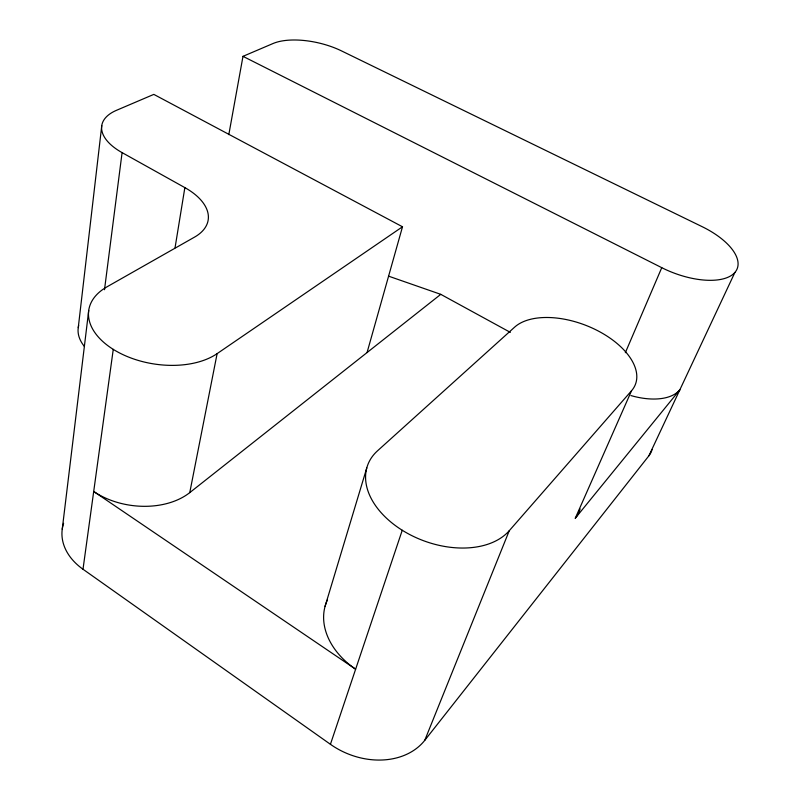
<?xml version="1.0" encoding="UTF-8"?>
<svg xmlns="http://www.w3.org/2000/svg" width="800" height="800" viewBox="0 0 800 800"><rect width="100%" height="100%" fill="white"/><g stroke="black" fill="none" stroke-linecap="round" stroke-linejoin="round"><path stroke-width="1.2" d="M78.26 327.62L101.77 125.61M62.24 529.21L88.72 310.46M104.5 289.72L122.09 152.62A59.54 28.88 9.8 0 1 116.48 110.32L153.82 94.39L402.5 226.78L367.06 352.56M652.08 449.53A52.64 30.33 23.2 0 1 648.91 455.78L424.75 740.35A68.73 53.99 23.5 0 1 330.43 744.31L83 569.24L113.26 349.37M175.04 247.83L184.86 187.62L122.09 152.62M228.81 134.64L242.99 56.34L273.03 43.52A51.23 22.03 13 0 1 341.46 50.88L702.24 226.72A58.41 26.93 21.1 0 1 734.27 273.12A58.41 26.93 21.1 0 1 661.76 267.68L242.99 56.34M327.5 599.83A72.31 53.47 22.1 0 0 355.63 669.19L93.7 491.48A66.74 45.26 7.6 0 0 189.76 492.62L217.12 353.64L402.5 226.78M325.07 606.35L366.79 467.9M330.43 744.31L402.25 530.26M424.75 740.35L509.26 530.71L631.53 390.76A67.87 37.25 21.1 0 0 599.83 331.84A67.87 37.25 21.1 0 0 514.66 327.12L377.5 450.84A78.94 51.6 20.3 0 0 403.62 531.1A78.94 51.6 20.3 0 0 509.26 530.71M625.34 352.71L661.76 267.68M630.93 395.57A54.71 29.26 22.4 0 0 679.87 389.76L575.28 518.23L631.53 390.76M648.91 455.78L734.89 272.46M189.76 492.62L440.77 294.34L510.36 332.38M388.85 276.25L440.77 294.34M580.09 508.94A62.93 39.59 22.6 0 1 575.28 518.23M83 569.24A63.67 46.07 6.5 0 1 63.6 523.29M84.46 346.54A53.52 32.33 8.1 0 1 78.69 325.53M217.12 353.64A72.34 43.03 9.1 0 1 114.3 350.01A72.34 43.03 9.1 0 1 106.94 286.86L194.49 237.15A65.08 34.46 9.1 0 0 184.86 187.62"/></g></svg>
